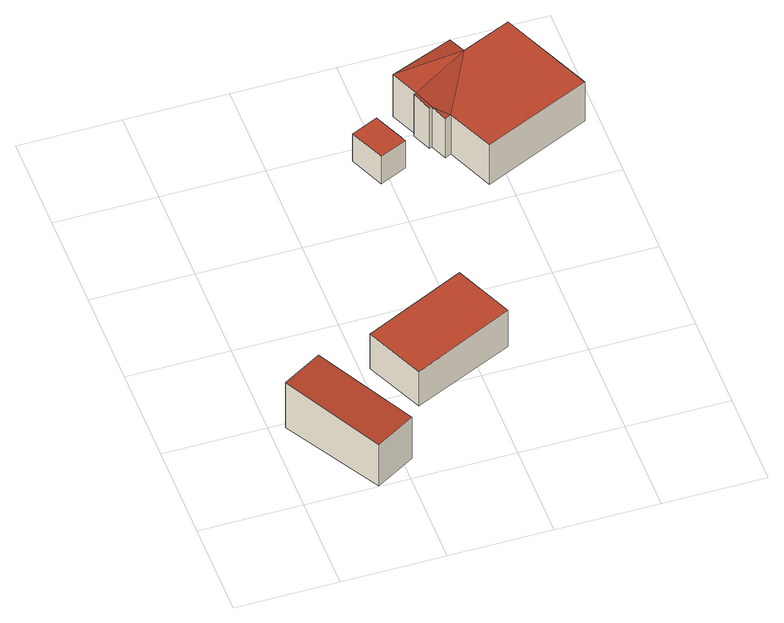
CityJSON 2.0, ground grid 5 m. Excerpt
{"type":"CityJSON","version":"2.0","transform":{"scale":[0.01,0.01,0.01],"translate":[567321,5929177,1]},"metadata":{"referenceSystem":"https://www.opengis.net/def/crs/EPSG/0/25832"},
"CityObjects":{
"building1":{"type":"Building","attributes":{"Grundfläche 2D":"12.154267","Grundhöhe NN":"1.172"},"geometry":[{"type":"Solid","lod":"3","boundaries":[[[[0,1,2,3]],[[4,5,3,2]],[[5,6,0,3]],[[6,7,1,0]],[[7,4,2,1]],[[7,6,5,4]]]],"semantics":{"surfaces":[{"type":"RoofSurface"},{"type":"WallSurface"},{"type":"GroundSurface"}],"values":[[0,1,1,1,1,2]]}}]},
"building2":{"type":"Building","attributes":{"Grundfläche 2D":"17.075335","Grundhöhe NN":"1.279"},"geometry":[{"type":"Solid","lod":"3","boundaries":[[[[8,9,10,11]],[[12,13,11,10]],[[13,14,8,11]],[[14,15,9,8]],[[15,12,10,9]],[[15,14,13,12]]]],"semantics":{"surfaces":[{"type":"RoofSurface"},{"type":"WallSurface"},{"type":"GroundSurface"}],"values":[[0,1,1,1,1,2]]}}]},
"building3":{"type":"Building","attributes":{"Grundfläche 2D":"2.756460","Grundhöhe NN":"1.312"},"geometry":[{"type":"Solid","lod":"3","boundaries":[[[[16,17,18,19,20,21]],[[22,23,17,16]],[[23,24,18,17]],[[24,25,19,18]],[[25,26,27,22,16,21,20,19]],[[27,26,25,24,23,22]]]],"semantics":{"surfaces":[{"type":"RoofSurface"},{"type":"WallSurface"},{"type":"GroundSurface"}],"values":[[0,1,1,1,1,2]]}}]},
"building4":{"type":"Building","attributes":{"Grundfläche 2D":"32.968530","Grundhöhe NN":"1.350"},"geometry":[{"type":"Solid","lod":"3","boundaries":[[[[28,29,30]],[[31,29,28]],[[32,33,30,34]],[[35,28,30,33]],[[35,33,36]],[[37,38,28,35,39]],[[40,41,30,29]],[[41,42,34,30]],[[42,43,32,34]],[[43,44,33,32]],[[44,45,36,33]],[[45,46,35,36]],[[46,47,39,35]],[[47,48,37,39]],[[48,49,38,37]],[[49,50,28,38]],[[50,51,31,28]],[[51,40,29,31]],[[45,44,43,42,41,40,51,50,49,48,47,46]]]],"semantics":{"surfaces":[{"type":"RoofSurface"},{"type":"WallSurface"},{"type":"GroundSurface"}],"values":[[0,0,0,0,0,0,1,1,1,1,1,1,1,1,1,1,1,1,2]]}}]}
},
"vertices":[
[544,117,279],[267,589,304],[75,476,304],[352,4,279],[75,476,17],[352,4,17],[544,117,17],[267,589,17],
[1163,622,259],[1034,912,259],[542,692,246],[672,403,246],[542,692,28],[672,403,28],[1163,622,28],[1034,912,28],
[1008,1980,204],[876,1922,204],[953,1747,204],[1085,1805,204],[1076,1827,204],[1073,1834,204],[1008,1980,31],[876,1922,31],[953,1747,31],[1085,1805,31],[1076,1827,31],[1073,1834,31],
[1482,2174,287],[1133,2120,301],[1194,1981,299],[1445,2258,284],[1223,1880,291],[1235,1886,291],[1181,1976,299],[1302,1818,284],[1271,1804,284],[1927,1820,284],[1724,2280,284],[1403,1588,284],[1133,2120,35],[1194,1981,35],[1181,1976,35],[1223,1880,35],[1235,1886,35],[1271,1804,35],[1302,1818,35],[1403,1588,35],[1927,1820,35],[1724,2280,35],[1482,2174,35],[1445,2258,35]
]}
